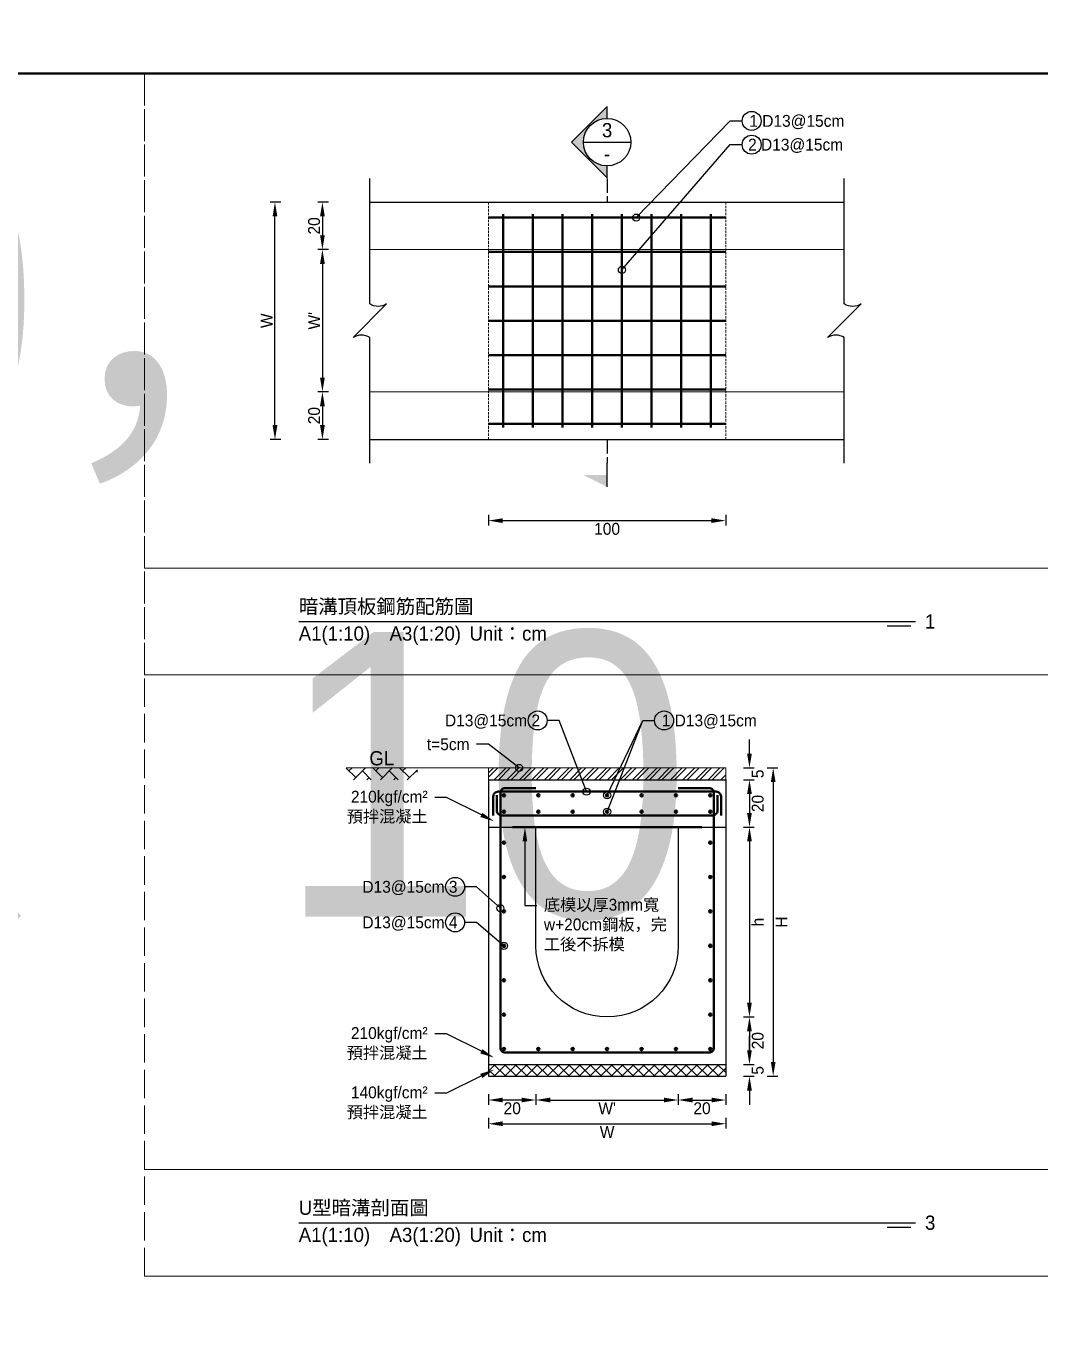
# Model space of a CAD drawing. Extents: x -3420 to 2030, y -3892 to 566.
# Drawn here: x -1710 to -1282, y -526 to 20 of the extents above; entities that cross this region are included whole.
import ezdxf
from ezdxf import colors
from ezdxf.entities.mleader import LeaderData, LeaderLine
from ezdxf.math import Vec2, Vec3

# ---------------------------------------------------------------- set-up
doc = ezdxf.new("R2010")
doc.units = 0
doc.header["$MEASUREMENT"] = 0
for name, pattern in [('ACAD_ISO02W100', [15, 12, -3]), ('DASHEDX2', [1.5, 1, -0.5]), ('HIDDEN', [0.375, 0.25, -0.125])]:
    doc.linetypes.add(name, pattern=pattern)
for name, color, linetype, lineweight in [('一、3.基本-變更', 1, 'Continuous', 50), ('二、1.繪圖-既有設施', 8, 'Continuous', 20), ('二、2.繪圖-施作項目', 181, 'Continuous', 30), ('二、4.繪圖-設計鋪面', 40, 'Continuous', 20), ('二、5.繪圖-鋼筋', 60, 'Continuous', 50), ('二、6.繪圖-其他施作項目', 35, 'Continuous', 30)]:
    doc.layers.add(name, color=color, linetype=linetype, lineweight=lineweight)
doc.layers.add('一、4.基本-隱藏', color=9, linetype='ACAD_ISO02W100', lineweight=20, plot=False)
doc.layers.add('三、3.文字-註解文字', color=2, linetype='Continuous')
doc.styles.add('次圖名(詳圖)', font='MS PGothic.ttf', dxfattribs={"height": 6})
doc.styles.add('註解文字(詳圖)', font='MS PGothic.ttf', dxfattribs={"height": 5})
doc.dimstyles.new('註解文字(詳圖)', dxfattribs={"dimtxt": 5, "dimasz": 6, "dimexe": 2, "dimexo": 5, "dimgap": 1, "dimtad": 2, "dimzin": 0, "dimdsep": 46, "dimtxsty": '註解文字(詳圖)', "dimcen": 0.1, "dimclrd": 144, "dimclre": 144, "dimclrt": 256, "dimadec": 0, "dimazin": 0, "dimtfac": 1, "dimtofl": 0, "dimtmove": 0, "dimatfit": 3, "dimfxlon": 1, "dimtolj": 1, "dimtzin": 0, "dimlwd": -1, "dimlwe": -1, "dimarcsym": 1})

# ---------------------------------------------------------------- blocks, each defined once
blk = doc.blocks.new('*D34')
at = {"layer": 'Defpoints', "color": 0, "transparency": 16777216}
for p in [(-1565.015, -54.25), (-1585.015, -74.25), (-1565.015, -74.25)]:
    blk.add_point(p, dxfattribs=at)
at = {"layer": '三、3.文字-註解文字', "color": 144, "transparency": 16777216}
for p, q in [((-1582.515, -54.25), (-1587.015, -54.25)), ((-1585.015, -60.25), (-1585.015, -68.25)), ((-1582.515, -74.25), (-1587.015, -74.25))]:
    blk.add_line(p, q, dxfattribs=at)
for points in [[(-1586.015, -60.25), (-1584.015, -60.25), (-1585.015, -54.25)], [(-1586.015, -68.25), (-1584.015, -68.25), (-1585.015, -74.25)]]:
    blk.add_solid(points, dxfattribs=at)
at = {"layer": '三、3.文字-註解文字', "transparency": 16777216, "insert": (-1588.515, -64.25), "char_height": 5, "attachment_point": 5, "rotation": 90, "style": '註解文字(詳圖)'}
blk.add_mtext('\\A1;20', dxfattribs=at)
blk = doc.blocks.new('*D35')
at = {"layer": 'Defpoints', "color": 0, "transparency": 16777216}
for p in [(-1565.015, -74.25), (-1585.015, -134.25), (-1565.015, -134.25)]:
    blk.add_point(p, dxfattribs=at)
at = {"layer": '三、3.文字-註解文字', "color": 144, "transparency": 16777216}
for p, q in [((-1582.515, -74.25), (-1587.015, -74.25)), ((-1585.015, -80.25), (-1585.015, -128.25)), ((-1582.515, -134.25), (-1587.015, -134.25))]:
    blk.add_line(p, q, dxfattribs=at)
for points in [[(-1586.015, -80.25), (-1584.015, -80.25), (-1585.015, -74.25)], [(-1586.015, -128.25), (-1584.015, -128.25), (-1585.015, -134.25)]]:
    blk.add_solid(points, dxfattribs=at)
at = {"layer": '三、3.文字-註解文字', "transparency": 16777216, "insert": (-1588.515, -104.25), "char_height": 5, "attachment_point": 5, "rotation": 90, "style": '註解文字(詳圖)'}
blk.add_mtext("\\A1;{\\fMS PGothic|b0|i0|c128|p34;W}'", dxfattribs=at)
blk = doc.blocks.new('*D36')
at = {"layer": 'Defpoints', "color": 0, "transparency": 16777216}
for p in [(-1565.015, -134.25), (-1585.015, -154.25), (-1565.015, -154.25)]:
    blk.add_point(p, dxfattribs=at)
at = {"layer": '三、3.文字-註解文字', "color": 144, "transparency": 16777216}
for p, q in [((-1582.515, -134.25), (-1587.015, -134.25)), ((-1585.015, -140.25), (-1585.015, -148.25)), ((-1582.515, -154.25), (-1587.015, -154.25))]:
    blk.add_line(p, q, dxfattribs=at)
for points in [[(-1586.015, -140.25), (-1584.015, -140.25), (-1585.015, -134.25)], [(-1586.015, -148.25), (-1584.015, -148.25), (-1585.015, -154.25)]]:
    blk.add_solid(points, dxfattribs=at)
at = {"layer": '三、3.文字-註解文字', "transparency": 16777216, "insert": (-1588.515, -144.25), "char_height": 5, "attachment_point": 5, "rotation": 90, "style": '註解文字(詳圖)'}
blk.add_mtext('\\A1;20', dxfattribs=at)
blk = doc.blocks.new('_Small')
at = {"color": 0, "linetype": 'ByBlock', "lineweight": -2}
blk.add_circle((0, 0), 0.25, dxfattribs=at)
blk = doc.blocks.new('*D32')
at = {"layer": 'Defpoints', "color": 0, "transparency": 16777216}
for p in [(-1515.015, -154.25), (-1415.015, -154.25), (-1415.015, -188.5)]:
    blk.add_point(p, dxfattribs=at)
at = {"layer": '三、3.文字-註解文字', "color": 144, "transparency": 16777216}
for p, q in [((-1515.015, -186), (-1515.015, -190.5)), ((-1509.015, -188.5), (-1421.015, -188.5)), ((-1415.015, -186), (-1415.015, -190.5))]:
    blk.add_line(p, q, dxfattribs=at)
for points in [[(-1509.015, -187.5), (-1509.015, -189.5), (-1515.015, -188.5)], [(-1421.015, -187.5), (-1421.015, -189.5), (-1415.015, -188.5)]]:
    blk.add_solid(points, dxfattribs=at)
at = {"layer": '三、3.文字-註解文字', "transparency": 16777216, "insert": (-1465.015, -192), "char_height": 5, "attachment_point": 5, "style": '註解文字(詳圖)'}
blk.add_mtext('\\A1;100', dxfattribs=at)
blk = doc.blocks.new('*D33')
at = {"layer": 'Defpoints', "color": 0, "transparency": 16777216}
for p in [(-1605.015, -54.25), (-1565.015, -54.25), (-1565.015, -154.25)]:
    blk.add_point(p, dxfattribs=at)
at = {"layer": '三、3.文字-註解文字', "color": 144, "transparency": 16777216}
for p, q in [((-1602.515, -54.25), (-1607.015, -54.25)), ((-1605.015, -148.25), (-1605.015, -60.25)), ((-1602.515, -154.25), (-1607.015, -154.25))]:
    blk.add_line(p, q, dxfattribs=at)
for points in [[(-1606.015, -60.25), (-1604.015, -60.25), (-1605.015, -54.25)], [(-1606.015, -148.25), (-1604.015, -148.25), (-1605.015, -154.25)]]:
    blk.add_solid(points, dxfattribs=at)
at = {"layer": '三、3.文字-註解文字', "transparency": 16777216, "insert": (-1608.515, -104.25), "char_height": 5, "attachment_point": 5, "rotation": 90, "style": '註解文字(詳圖)'}
blk.add_mtext('\\A1;W', dxfattribs=at)
blk = doc.blocks.new('*D38')
at = {"layer": 'Defpoints', "color": 0, "transparency": 16777216}
for p in [(-1415, -292.75), (-1415, -297.75), (-1405, -297.75)]:
    blk.add_point(p, dxfattribs=at)
at = {"layer": '三、3.文字-註解文字', "color": 144, "transparency": 16777216}
for p, q in [((-1405, -286.75), (-1405, -280.75)), ((-1407.5, -292.75), (-1403, -292.75)), ((-1407.5, -297.75), (-1403, -297.75)), ((-1405, -303.75), (-1405, -309.75))]:
    blk.add_line(p, q, dxfattribs=at)
for points in [[(-1406, -286.75), (-1404, -286.75), (-1405, -292.75)], [(-1406, -303.75), (-1404, -303.75), (-1405, -297.75)]]:
    blk.add_solid(points, dxfattribs=at)
at = {"layer": '三、3.文字-註解文字', "transparency": 16777216, "insert": (-1401.5, -295.25), "char_height": 5, "attachment_point": 5, "rotation": 90, "style": '註解文字(詳圖)'}
blk.add_mtext('\\A1;5', dxfattribs=at)
blk = doc.blocks.new('*D39')
at = {"layer": 'Defpoints', "color": 0, "transparency": 16777216}
for p in [(-1415, -297.75), (-1415, -317.75), (-1405, -317.75)]:
    blk.add_point(p, dxfattribs=at)
at = {"layer": '三、3.文字-註解文字', "color": 144, "transparency": 16777216}
for p, q in [((-1407.5, -297.75), (-1403, -297.75)), ((-1405, -303.75), (-1405, -311.75)), ((-1407.5, -317.75), (-1403, -317.75))]:
    blk.add_line(p, q, dxfattribs=at)
for points in [[(-1406, -303.75), (-1404, -303.75), (-1405, -297.75)], [(-1406, -311.75), (-1404, -311.75), (-1405, -317.75)]]:
    blk.add_solid(points, dxfattribs=at)
at = {"layer": '三、3.文字-註解文字', "transparency": 16777216, "insert": (-1401.5, -307.75), "char_height": 5, "attachment_point": 5, "rotation": 90, "style": '註解文字(詳圖)'}
blk.add_mtext('\\A1;20', dxfattribs=at)
blk = doc.blocks.new('*D40')
at = {"layer": 'Defpoints', "color": 0, "transparency": 16777216}
for p in [(-1415, -317.75), (-1465, -397.75), (-1405, -397.75)]:
    blk.add_point(p, dxfattribs=at)
at = {"layer": '三、3.文字-註解文字', "color": 144, "transparency": 16777216}
for p, q in [((-1407.5, -317.75), (-1403, -317.75)), ((-1405, -323.75), (-1405, -391.75)), ((-1407.5, -397.75), (-1403, -397.75))]:
    blk.add_line(p, q, dxfattribs=at)
for points in [[(-1406, -323.75), (-1404, -323.75), (-1405, -317.75)], [(-1406, -391.75), (-1404, -391.75), (-1405, -397.75)]]:
    blk.add_solid(points, dxfattribs=at)
at = {"layer": '三、3.文字-註解文字', "transparency": 16777216, "insert": (-1401.5, -357.75), "char_height": 5, "attachment_point": 5, "rotation": 90, "style": '註解文字(詳圖)'}
blk.add_mtext('\\A1;h', dxfattribs=at)
blk = doc.blocks.new('*D41')
at = {"layer": 'Defpoints', "color": 0, "transparency": 16777216}
for p in [(-1465, -397.75), (-1415, -417.75), (-1405, -417.75)]:
    blk.add_point(p, dxfattribs=at)
at = {"layer": '三、3.文字-註解文字', "color": 144, "transparency": 16777216}
for p, q in [((-1407.5, -397.75), (-1403, -397.75)), ((-1405, -403.75), (-1405, -411.75)), ((-1407.5, -417.75), (-1403, -417.75))]:
    blk.add_line(p, q, dxfattribs=at)
for points in [[(-1406, -403.75), (-1404, -403.75), (-1405, -397.75)], [(-1406, -411.75), (-1404, -411.75), (-1405, -417.75)]]:
    blk.add_solid(points, dxfattribs=at)
at = {"layer": '三、3.文字-註解文字', "transparency": 16777216, "insert": (-1401.5, -407.75), "char_height": 5, "attachment_point": 5, "rotation": 90, "style": '註解文字(詳圖)'}
blk.add_mtext('\\A1;20', dxfattribs=at)
blk = doc.blocks.new('*D42')
at = {"layer": 'Defpoints', "color": 0, "transparency": 16777216}
for p in [(-1415, -417.75), (-1415, -422.75), (-1405, -422.75)]:
    blk.add_point(p, dxfattribs=at)
at = {"layer": '三、3.文字-註解文字', "color": 144, "transparency": 16777216}
for p, q in [((-1405, -411.75), (-1405, -405.75)), ((-1407.5, -417.75), (-1403, -417.75)), ((-1407.5, -422.75), (-1403, -422.75)), ((-1405, -428.75), (-1405, -434.75))]:
    blk.add_line(p, q, dxfattribs=at)
for points in [[(-1406, -411.75), (-1404, -411.75), (-1405, -417.75)], [(-1406, -428.75), (-1404, -428.75), (-1405, -422.75)]]:
    blk.add_solid(points, dxfattribs=at)
at = {"layer": '三、3.文字-註解文字', "transparency": 16777216, "insert": (-1401.5, -420.25), "char_height": 5, "attachment_point": 5, "rotation": 90, "style": '註解文字(詳圖)'}
blk.add_mtext('\\A1;5', dxfattribs=at)
blk = doc.blocks.new('*D37')
at = {"layer": 'Defpoints', "color": 0, "transparency": 16777216}
for p in [(-1415, -292.75), (-1415, -422.75), (-1395, -422.75)]:
    blk.add_point(p, dxfattribs=at)
at = {"layer": '三、3.文字-註解文字', "color": 144, "transparency": 16777216}
for p, q in [((-1397.5, -292.75), (-1393, -292.75)), ((-1395, -298.75), (-1395, -416.75)), ((-1397.5, -422.75), (-1393, -422.75))]:
    blk.add_line(p, q, dxfattribs=at)
for points in [[(-1396, -298.75), (-1394, -298.75), (-1395, -292.75)], [(-1396, -416.75), (-1394, -416.75), (-1395, -422.75)]]:
    blk.add_solid(points, dxfattribs=at)
at = {"layer": '三、3.文字-註解文字', "transparency": 16777216, "insert": (-1391.5, -357.75), "char_height": 5, "attachment_point": 5, "rotation": 90, "style": '註解文字(詳圖)'}
blk.add_mtext('\\A1;H', dxfattribs=at)
blk = doc.blocks.new('*D51')
at = {"layer": 'Defpoints', "color": 0, "transparency": 16777216}
for p in [(-1515, -297.75), (-1495, -297.75), (-1515, -432.75)]:
    blk.add_point(p, dxfattribs=at)
at = {"layer": '三、3.文字-註解文字', "color": 144, "transparency": 16777216}
for p, q in [((-1515, -430.25), (-1515, -434.75)), ((-1495, -430.25), (-1495, -434.75)), ((-1501, -432.75), (-1509, -432.75))]:
    blk.add_line(p, q, dxfattribs=at)
for points in [[(-1509, -431.75), (-1509, -433.75), (-1515, -432.75)], [(-1501, -431.75), (-1501, -433.75), (-1495, -432.75)]]:
    blk.add_solid(points, dxfattribs=at)
at = {"layer": '三、3.文字-註解文字', "transparency": 16777216, "insert": (-1505, -436.25), "char_height": 5, "attachment_point": 5, "style": '註解文字(詳圖)'}
blk.add_mtext('\\A1;20', dxfattribs=at)
blk = doc.blocks.new('*D52')
at = {"layer": 'Defpoints', "color": 0, "transparency": 16777216}
for p in [(-1495, -297.75), (-1435, -297.75), (-1435, -432.75)]:
    blk.add_point(p, dxfattribs=at)
at = {"layer": '三、3.文字-註解文字', "color": 144, "transparency": 16777216}
for p, q in [((-1495, -430.25), (-1495, -434.75)), ((-1435, -430.25), (-1435, -434.75)), ((-1489, -432.75), (-1441, -432.75))]:
    blk.add_line(p, q, dxfattribs=at)
for points in [[(-1489, -431.75), (-1489, -433.75), (-1495, -432.75)], [(-1441, -431.75), (-1441, -433.75), (-1435, -432.75)]]:
    blk.add_solid(points, dxfattribs=at)
at = {"layer": '三、3.文字-註解文字', "transparency": 16777216, "insert": (-1465, -436.25), "char_height": 5, "attachment_point": 5, "style": '註解文字(詳圖)'}
blk.add_mtext("\\A1;W'", dxfattribs=at)
blk = doc.blocks.new('*D53')
at = {"layer": 'Defpoints', "color": 0, "transparency": 16777216}
for p in [(-1435, -297.75), (-1415, -297.75), (-1415, -432.75)]:
    blk.add_point(p, dxfattribs=at)
at = {"layer": '三、3.文字-註解文字', "color": 144, "transparency": 16777216}
for p, q in [((-1435, -430.25), (-1435, -434.75)), ((-1415, -430.25), (-1415, -434.75)), ((-1429, -432.75), (-1421, -432.75))]:
    blk.add_line(p, q, dxfattribs=at)
for points in [[(-1429, -431.75), (-1429, -433.75), (-1435, -432.75)], [(-1421, -431.75), (-1421, -433.75), (-1415, -432.75)]]:
    blk.add_solid(points, dxfattribs=at)
at = {"layer": '三、3.文字-註解文字', "transparency": 16777216, "insert": (-1425, -436.25), "char_height": 5, "attachment_point": 5, "style": '註解文字(詳圖)'}
blk.add_mtext('\\A1;20', dxfattribs=at)
blk = doc.blocks.new('*D54')
at = {"layer": 'Defpoints', "color": 0, "transparency": 16777216}
for p in [(-1515, -422.75), (-1415, -422.75), (-1415, -442.75)]:
    blk.add_point(p, dxfattribs=at)
at = {"layer": '三、3.文字-註解文字', "color": 144, "transparency": 16777216}
for p, q in [((-1515, -440.25), (-1515, -444.75)), ((-1415, -440.25), (-1415, -444.75)), ((-1509, -442.75), (-1421, -442.75))]:
    blk.add_line(p, q, dxfattribs=at)
for points in [[(-1509, -441.75), (-1509, -443.75), (-1515, -442.75)], [(-1421, -441.75), (-1421, -443.75), (-1415, -442.75)]]:
    blk.add_solid(points, dxfattribs=at)
at = {"layer": '三、3.文字-註解文字', "transparency": 16777216, "insert": (-1465, -446.25), "char_height": 5, "attachment_point": 5, "style": '註解文字(詳圖)'}
blk.add_mtext('\\A1;W', dxfattribs=at)

msp = doc.modelspace()

# ---------------------------------------------------------------- hatches: boundary and pattern name
at = {"layer": '三、3.文字-註解文字'}
h = msp.add_hatch(color=256, dxfattribs=at)
h.dxf.hatch_style = 1
h.paths.add_polyline_path([(-1465.015, -13.943), (-1480.015, -28.943), (-1465.015, -43.943), (-1465.015, -38.943, -0.4142136), (-1475.015, -28.943, -0.4142136), (-1465.015, -18.943)])
h = msp.add_hatch(color=256, dxfattribs=at)
h.dxf.hatch_style = 1
h.paths.add_polyline_path([(-1475.015, -169.25), (-1465.015, -174.25), (-1465.015, -169.25)])
at = {"layer": '二、2.繪圖-施作項目'}
h = msp.add_hatch(dxfattribs=at)
h.set_pattern_fill('ANSI37', color=256)
h.set_pattern_definition([(45, (-371.9625, -233.9498), (-2.245064, 2.245064), []), (135, (-371.9625, -233.9498), (-2.245064, -2.245064), [])])
h.paths.add_polyline_path([(-1515, -417.75), (-1515, -422.75), (-1415, -422.75), (-1415, -417.75)])
at = {"layer": '二、4.繪圖-設計鋪面'}
h = msp.add_hatch(dxfattribs=at)
h.set_pattern_fill('AR-HBONE', color=256)
h.set_pattern_definition([(45, (-895, -22.5), (0, 5.656854), [12, -4]), (135, (-892.1716, -19.6716), (4e-16, 5.656854), [12, -4])])
h.paths.add_polyline_path([(-1545, -292.75), (-1575, -292.75), (-1575, -297.75), (-1545, -297.75)])
h = msp.add_hatch(dxfattribs=at)
h.set_pattern_fill('ANSI32', color=256, scale=10)
h.set_pattern_definition([(45, (-3288.0162, -68.5298), (-2.6516504, 2.6516504), []), (45, (-3286.2484, -68.5298), (-2.6516504, 2.6516504), [])])
h.paths.add_polyline_path([(-1415, -297.75), (-1415, -292.75), (-1515, -292.75), (-1515, -297.75)])
at = {"layer": '二、5.繪圖-鋼筋'}
h = msp.add_hatch(color=256, dxfattribs=at)
h.dxf.hatch_style = 1
h.paths.add_polyline_path([(-1508, -304.25, 1), (-1509, -304.25, 1)])
h = msp.add_hatch(color=256, dxfattribs=at)
h.dxf.hatch_style = 1
h.paths.add_polyline_path([(-1493.5, -304.25, 1), (-1494.5, -304.25, 1)])
h = msp.add_hatch(color=256, dxfattribs=at)
h.dxf.hatch_style = 1
h.paths.add_polyline_path([(-1479, -304.25, 1), (-1480, -304.25, 1)])
h = msp.add_hatch(color=256, dxfattribs=at)
h.dxf.hatch_style = 1
h.paths.add_polyline_path([(-1464.5, -304.25, 1), (-1465.5, -304.25, 1)])
h = msp.add_hatch(color=256, dxfattribs=at)
h.dxf.hatch_style = 1
h.paths.add_polyline_path([(-1450, -304.25, 1), (-1451, -304.25, 1)])
h = msp.add_hatch(color=256, dxfattribs=at)
h.dxf.hatch_style = 1
h.paths.add_polyline_path([(-1435.5, -304.25, 1), (-1436.5, -304.25, 1)])
h = msp.add_hatch(color=256, dxfattribs=at)
h.dxf.hatch_style = 1
h.paths.add_polyline_path([(-1421, -304.25, 1), (-1422, -304.25, 1)])
h = msp.add_hatch(color=256, dxfattribs=at)
h.dxf.hatch_style = 1
h.paths.add_polyline_path([(-1508, -311.25, 1), (-1509, -311.25, 1)])
h = msp.add_hatch(color=256, dxfattribs=at)
h.dxf.hatch_style = 1
h.paths.add_polyline_path([(-1493.5, -311.25, 1), (-1494.5, -311.25, 1)])
h = msp.add_hatch(color=256, dxfattribs=at)
h.dxf.hatch_style = 1
h.paths.add_polyline_path([(-1479, -311.25, 1), (-1480, -311.25, 1)])
h = msp.add_hatch(color=256, dxfattribs=at)
h.dxf.hatch_style = 1
h.paths.add_polyline_path([(-1464.5, -311.25, 1), (-1465.5, -311.25, 1)])
h = msp.add_hatch(color=256, dxfattribs=at)
h.dxf.hatch_style = 1
h.paths.add_polyline_path([(-1450, -311.25, 1), (-1451, -311.25, 1)])
h = msp.add_hatch(color=256, dxfattribs=at)
h.dxf.hatch_style = 1
h.paths.add_polyline_path([(-1435.5, -311.25, 1), (-1436.5, -311.25, 1)])
h = msp.add_hatch(color=256, dxfattribs=at)
h.dxf.hatch_style = 1
h.paths.add_polyline_path([(-1421, -311.25, 1), (-1422, -311.25, 1)])
h = msp.add_hatch(color=256, dxfattribs=at)
h.dxf.hatch_style = 1
h.paths.add_polyline_path([(-1508, -324.25, 1), (-1509, -324.25, 1)])
h = msp.add_hatch(color=256, dxfattribs=at)
h.dxf.hatch_style = 1
h.paths.add_polyline_path([(-1421, -324.25, 1), (-1422, -324.25, 1)])
h = msp.add_hatch(color=256, dxfattribs=at)
h.dxf.hatch_style = 1
h.paths.add_polyline_path([(-1508, -338.75, 1), (-1509, -338.75, 1)])
h = msp.add_hatch(color=256, dxfattribs=at)
h.dxf.hatch_style = 1
h.paths.add_polyline_path([(-1421, -338.75, 1), (-1422, -338.75, 1)])
h = msp.add_hatch(color=256, dxfattribs=at)
h.dxf.hatch_style = 1
h.paths.add_polyline_path([(-1508, -353.25, 1), (-1509, -353.25, 1)])
h = msp.add_hatch(color=256, dxfattribs=at)
h.dxf.hatch_style = 1
h.paths.add_polyline_path([(-1421, -353.25, 1), (-1422, -353.25, 1)])
h = msp.add_hatch(color=256, dxfattribs=at)
h.dxf.hatch_style = 1
h.paths.add_polyline_path([(-1508, -367.75, 1), (-1509, -367.75, 1)])
h = msp.add_hatch(color=256, dxfattribs=at)
h.dxf.hatch_style = 1
h.paths.add_polyline_path([(-1421, -367.75, 1), (-1422, -367.75, 1)])
h = msp.add_hatch(color=256, dxfattribs=at)
h.dxf.hatch_style = 1
h.paths.add_polyline_path([(-1508, -382.25, 1), (-1509, -382.25, 1)])
h = msp.add_hatch(color=256, dxfattribs=at)
h.dxf.hatch_style = 1
h.paths.add_polyline_path([(-1421, -382.25, 1), (-1422, -382.25, 1)])
h = msp.add_hatch(color=256, dxfattribs=at)
h.dxf.hatch_style = 1
h.paths.add_polyline_path([(-1508, -396.75, 1), (-1509, -396.75, 1)])
h = msp.add_hatch(color=256, dxfattribs=at)
h.dxf.hatch_style = 1
h.paths.add_polyline_path([(-1421, -396.75, 1), (-1422, -396.75, 1)])
h = msp.add_hatch(color=256, dxfattribs=at)
h.dxf.hatch_style = 1
h.paths.add_polyline_path([(-1508, -411.25, 1), (-1509, -411.25, 1)])
h = msp.add_hatch(color=256, dxfattribs=at)
h.dxf.hatch_style = 1
h.paths.add_polyline_path([(-1493.5, -411.25, 1), (-1494.5, -411.25, 1)])
h = msp.add_hatch(color=256, dxfattribs=at)
h.dxf.hatch_style = 1
h.paths.add_polyline_path([(-1479, -411.25, 1), (-1480, -411.25, 1)])
h = msp.add_hatch(color=256, dxfattribs=at)
h.dxf.hatch_style = 1
h.paths.add_polyline_path([(-1464.5, -411.25, 1), (-1465.5, -411.25, 1)])
h = msp.add_hatch(color=256, dxfattribs=at)
h.dxf.hatch_style = 1
h.paths.add_polyline_path([(-1450, -411.25, 1), (-1451, -411.25, 1)])
h = msp.add_hatch(color=256, dxfattribs=at)
h.dxf.hatch_style = 1
h.paths.add_polyline_path([(-1435.5, -411.25, 1), (-1436.5, -411.25, 1)])
h = msp.add_hatch(color=256, dxfattribs=at)
h.dxf.hatch_style = 1
h.paths.add_polyline_path([(-1421, -411.25, 1), (-1422, -411.25, 1)])

# ---------------------------------------------------------------- linework, layer by layer
at = {"layer": '一、3.基本-變更'}
msp.add_lwpolyline([(-3420, 0), (0, 0), (0, -1164), (-3420, -1164)], close=True, dxfattribs=at)
at = {"layer": '一、4.基本-隱藏'}
for points in [[(-1660, 0), (-880, 0), (-880, -507), (-1660, -507)], [(-1660, 0), (-1270, 0), (-1270, -208.5), (-1660, -208.5)], [(-1660, -208.5), (-1270, -208.5), (-1270, -253.5), (-1660, -253.5)], [(-1660, -253.5), (-1270, -253.5), (-1270, -462), (-1660, -462)], [(-1660, -462), (-1270, -462), (-1270, -507), (-1660, -507)]]:
    msp.add_lwpolyline(points, close=True, dxfattribs=at)
msp.add_lwpolyline([(-1660, -507), (-880, -507)], dxfattribs=at)
at = {"layer": '三、3.文字-註解文字'}
for points in [[(-1465.015, -18.943), (-1465.015, -13.943), (-1480.015, -28.943), (-1465.015, -43.943), (-1465.015, -38.943)], [(-1475.015, -28.943), (-1455.015, -28.943)], [(-1465.015, -174.25), (-1465.015, -164.25)], [(-1595, -231), (-1335, -231)], [(-1337, -233), (-1347, -233)], [(-1595, -484.5), (-1335, -484.5)], [(-1337, -486.5), (-1347, -486.5)]]:
    msp.add_lwpolyline(points, dxfattribs=at)
for points in [[(-1565.015, -164.25), (-1565.015, -111.321, 0.2828427), (-1572.086, -111.321), (-1557.944, -97.179, -0.2828427), (-1565.015, -97.179), (-1565.015, -44.25)], [(-1365.015, -164.25), (-1365.015, -111.321, 0.2828427), (-1372.086, -111.321), (-1357.944, -97.179, -0.2828427), (-1365.015, -97.179), (-1365.015, -44.25)]]:
    msp.add_lwpolyline(points, format="xyb", dxfattribs=at)
at = {"layer": '三、3.文字-註解文字', "linetype": 'ACAD_ISO02W100', "ltscale": 0.5}
for points in [[(-1465.015, -44.25), (-1465.015, -54.25)], [(-1465.015, -154.25), (-1465.015, -164.25)]]:
    msp.add_lwpolyline(points, dxfattribs=at)
at = {"layer": '三、3.文字-註解文字'}
for centre, radius in [((-1404.085, -20), 4), ((-1465.015, -28.943), 10), ((-1404.085, -30), 4), ((-1494.282, -272.75), 4), ((-1441, -272.75), 4), ((-1529.082, -342.875), 4), ((-1529.082, -357.875), 4)]:
    msp.add_circle(centre, radius, dxfattribs=at)
at = {"layer": '二、1.繪圖-既有設施', "linetype": 'DASHEDX2'}
for points in [[(-1515.015, -54.25), (-1515.015, -154.25)], [(-1415.015, -54.25), (-1415.015, -154.25)]]:
    msp.add_lwpolyline(points, dxfattribs=at)
at = {"layer": '二、1.繪圖-既有設施', "linetype": 'HIDDEN'}
for points in [[(-1565.015, -74.25), (-1365.015, -74.25)], [(-1565.015, -134.25), (-1365.015, -134.25)]]:
    msp.add_lwpolyline(points, dxfattribs=at)
at = {"layer": '二、2.繪圖-施作項目'}
for points in [[(-1565.015, -54.25), (-1365.015, -54.25)], [(-1565.015, -154.25), (-1365.015, -154.25)], [(-1515, -297.75), (-1415, -297.75)], [(-1515, -297.75), (-1515, -317.75)], [(-1415, -297.75), (-1415, -317.75)], [(-1515, -317.75), (-1415, -317.75)], [(-1515, -317.75), (-1415, -317.75)], [(-1515, -317.75), (-1515, -422.75)], [(-1415, -317.75), (-1415, -422.75)], [(-1515, -417.75), (-1415, -417.75)], [(-1515, -422.75), (-1415, -422.75)]]:
    msp.add_lwpolyline(points, dxfattribs=at)
msp.add_lwpolyline([(-1435, -317.75), (-1435, -367.75, -1), (-1495, -367.75), (-1495, -317.75)], format="xyb", dxfattribs=at)
at = {"layer": '二、4.繪圖-設計鋪面'}
for points in [[(-1515, -292.75), (-1575, -292.75)], [(-1515, -292.75), (-1415, -292.75)], [(-1515, -292.75), (-1515, -297.75)], [(-1415, -292.75), (-1415, -297.75)]]:
    msp.add_lwpolyline(points, dxfattribs=at)
at = {"layer": '二、5.繪圖-鋼筋'}
for points in [[(-1508.765, -59.25), (-1508.765, -149.25)], [(-1496.265, -59.25), (-1496.265, -149.25)], [(-1483.765, -59.25), (-1483.765, -149.25)], [(-1471.265, -59.25), (-1471.265, -149.25)], [(-1458.765, -59.25), (-1458.765, -149.25)], [(-1446.265, -59.25), (-1446.265, -149.25)], [(-1433.765, -59.25), (-1433.765, -149.25)], [(-1421.265, -59.25), (-1421.265, -149.25)], [(-1515.015, -60.75), (-1415.015, -60.75)], [(-1515.015, -75.25), (-1415.015, -75.25)], [(-1515.015, -89.75), (-1415.015, -89.75)], [(-1515.015, -104.25), (-1415.015, -104.25)], [(-1515.015, -118.75), (-1415.015, -118.75)], [(-1515.015, -133.25), (-1415.015, -133.25)], [(-1515.015, -147.75), (-1415.015, -147.75)]]:
    msp.add_lwpolyline(points, dxfattribs=at)
for points in [[(-1513, -312.75), (-1513, -304.75, -0.4142136), (-1511, -302.75), (-1419, -302.75, -0.4142136), (-1417, -304.75), (-1417, -312.75)], [(-1511.5, -304.25), (-1511.5, -310.75, 0.4142136), (-1509.5, -312.75), (-1420.5, -312.75, 0.4142136), (-1418.5, -310.75), (-1418.5, -304.25)], [(-1510, -317.75), (-1510, -303.25, -0.4142136), (-1508, -301.25), (-1495, -301.25)], [(-1435, -301.25), (-1422, -301.25, -0.4142136), (-1420, -303.25), (-1420, -317.75)], [(-1420, -317.75), (-1420, -410.75, -0.4142136), (-1422, -412.75), (-1508, -412.75, -0.4142136), (-1510, -410.75), (-1510, -317.75)]]:
    msp.add_lwpolyline(points, format="xyb", dxfattribs=at)
for centre in [(-1508.5, -304.25), (-1494, -304.25), (-1479.5, -304.25), (-1465, -304.25), (-1450.5, -304.25), (-1436, -304.25), (-1421.5, -304.25), (-1508.5, -311.25), (-1494, -311.25), (-1479.5, -311.25), (-1465, -311.25), (-1450.5, -311.25), (-1436, -311.25), (-1421.5, -311.25), (-1508.5, -324.25), (-1421.5, -324.25), (-1508.5, -338.75), (-1421.5, -338.75), (-1508.5, -353.25), (-1421.5, -353.25), (-1508.5, -367.75), (-1421.5, -367.75), (-1508.5, -382.25), (-1421.5, -382.25), (-1508.5, -396.75), (-1421.5, -396.75), (-1508.5, -411.25), (-1494, -411.25), (-1479.5, -411.25), (-1465, -411.25), (-1450.5, -411.25), (-1436, -411.25), (-1421.5, -411.25)]:
    msp.add_circle(centre, 0.5, dxfattribs=at)
at = {"layer": '二、6.繪圖-其他施作項目', "const_width": 1}
msp.add_lwpolyline([(-1505, -317.75), (-1425, -317.75)], dxfattribs=at)

# ---------------------------------------------------------------- texts
at = {"layer": '一、4.基本-隱藏', "insert": (-1710, 100), "char_height": 120, "attachment_point": 5, "style": '次圖名(詳圖)'}
msp.add_mtext_dynamic_manual_height_columns("{\\fMS PGothic|b0|i0|c128|p34;W}'{\\fMS PGothic|b0|i0|c128|p34;=}6{\\fMS PGothic|b0|i0|c128|p34;0，h=}100、80、60、40，t=5、10", width=698.49542, gutter_width=30, heights=[0], dxfattribs=at)
at = {"layer": '三、3.文字-註解文字', "char_height": 6}
for s, width, gutter_width, insert, attachment_point, style in [('3', 6.60394, 25, (-1465.015, -23.943), 5, '註解文字(詳圖)'), ('-', 6.60394, 25, (-1465.015, -33.943), 5, '註解文字(詳圖)'), ('暗{\\fMS PGothic|b0|i0|c128|p34;溝頂板鋼筋配筋圖}', 80.77209, 15, (-1595, -225), 4, '次圖名(詳圖)'), ('1', 3, 15, (-1331, -231), 4, '次圖名(詳圖)'), ('A1(1:10)\u3000A3(1:20){\\fMS PGothic|b0|i0|c128|p34;^IUnit：cm}', 136.03259, 15, (-1595, -237), 4, '次圖名(詳圖)'), ('U型{\\fMS PGothic|b0|i0|c128|p34;暗溝剖面圖}', 134.12151, 15, (-1595, -478.5), 4, '次圖名(詳圖)'), ('A1(1:10)\u3000A3(1:20){\\fMS PGothic|b0|i0|c128|p34;^IUnit：cm}', 136.03259, 15, (-1595, -490.5), 4, '次圖名(詳圖)'), ('3', 3, 15, (-1331, -484.5), 4, '次圖名(詳圖)')]:
    msp.add_mtext_dynamic_manual_height_columns(s, width=width, gutter_width=gutter_width, heights=[0], dxfattribs=dict(at, insert=insert, attachment_point=attachment_point, style=style))
at = {"layer": '二、4.繪圖-設計鋪面', "insert": (-1560, -291.75), "char_height": 6, "attachment_point": 8, "style": '註解文字(詳圖)'}
msp.add_mtext_dynamic_manual_height_columns('{\\fMS PGothic|b0|i0|c128|p34;GL}', width=10.17412, gutter_width=30, heights=[0], dxfattribs=at)

# ---------------------------------------------------------------- dimensions: what is measured, and where the dimension line sits
at = {"layer": '三、3.文字-註解文字'}
for base, p1, p2, text, picture, middle in [((-1605.015, -54.25), (-1565.015, -154.25), (-1565.015, -54.25), 'W', '*D33', (-1608.515, -104.25)), ((-1585.015, -74.25), (-1565.015, -54.25), (-1565.015, -74.25), '20', '*D34', (-1588.515, -64.25)), ((-1585.015, -134.25), (-1565.015, -74.25), (-1565.015, -134.25), "{\\fMS PGothic|b0|i0|c128|p34;W}'", '*D35', (-1588.515, -104.25)), ((-1585.015, -154.25), (-1565.015, -134.25), (-1565.015, -154.25), '20', '*D36', (-1588.515, -144.25)), ((-1405, -297.75), (-1415, -292.75), (-1415, -297.75), '5', '*D38', (-1401.5, -295.25)), ((-1395, -422.75), (-1415, -292.75), (-1415, -422.75), 'H', '*D37', (-1391.5, -357.75)), ((-1405, -317.75), (-1415, -297.75), (-1415, -317.75), '20', '*D39', (-1401.5, -307.75)), ((-1405, -397.75), (-1415, -317.75), (-1465, -397.75), 'h', '*D40', (-1401.5, -357.75)), ((-1405, -417.75), (-1465, -397.75), (-1415, -417.75), '20', '*D41', (-1401.5, -407.75)), ((-1405, -422.75), (-1415, -417.75), (-1415, -422.75), '5', '*D42', (-1401.5, -420.25))]:
    dim = msp.add_linear_dim(base=base, p1=p1, p2=p2, angle=90, text=text, dimstyle='註解文字(詳圖)', dxfattribs=at)
    dim.commit()
    dim.dimension.update_dxf_attribs({"geometry": picture, "text_midpoint": middle})
for base, p1, p2, text, picture, middle in [((-1415.015, -188.5), (-1515.015, -154.25), (-1415.015, -154.25), '100', '*D32', (-1465.015, -192)), ((-1515, -432.75), (-1495, -297.75), (-1515, -297.75), '20', '*D51', (-1505, -436.25)), ((-1435, -432.75), (-1495, -297.75), (-1435, -297.75), "W'", '*D52', (-1465, -436.25)), ((-1415, -432.75), (-1435, -297.75), (-1415, -297.75), '20', '*D53', (-1425, -436.25)), ((-1415, -442.75), (-1515, -422.75), (-1415, -422.75), 'W', '*D54', (-1465, -446.25))]:
    dim = msp.add_linear_dim(base=base, p1=p1, p2=p2, text=text, dimstyle='註解文字(詳圖)', dxfattribs=at)
    dim.commit()
    dim.dimension.update_dxf_attribs({"geometry": picture, "text_midpoint": middle})

# ---------------------------------------------------------------- leaders
ml = msp.add_multileader_mtext('Standard', dxfattribs=at)
ml.set_content('{\\fMS PGothic|b0|i0|c128|p34;1 }D13@15cm', color=256, style='註解文字(詳圖)')
ml.set_leader_properties(color=144, linetype='ByLayer', lineweight=-1)
ml.set_arrow_properties(name='SMALL')
ml.build(insert=Vec2(0, 0))
ml.multileader.update_dxf_attribs({"dogleg_length": 5, "arrow_head_size": 6})
ctx = ml.context
ctx.base_point, ctx.char_height, ctx.arrow_head_size, ctx.landing_gap_size, ctx.plane_origin = Vec3(-1408.085, -20), 5, 6, 3, Vec3(-1450.71, -67.835)
notes = []
notes.append((ctx, [(0, (1, 1, 0), (-1413.085, -20), (1, 0), 5, [(0, [(-1452.743, -60.75)], 0, [])])]))
ctx.mtext.insert, ctx.mtext.flow_direction = Vec3(-1405.085, -17.486), 5
ml = msp.add_multileader_mtext('Standard', dxfattribs=at)
ml.set_content('{\\fMS PGothic|b0|i0|c128|p34;2 }D13@15cm', color=256, style='註解文字(詳圖)')
ml.set_leader_properties(color=144, linetype='ByLayer', lineweight=-1)
ml.set_arrow_properties(name='SMALL')
ml.build(insert=Vec2(0, 0))
ml.multileader.update_dxf_attribs({"dogleg_length": 5, "arrow_head_size": 6})
ctx = ml.context
ctx.base_point, ctx.char_height, ctx.arrow_head_size, ctx.landing_gap_size, ctx.plane_origin = Vec3(-1408.085, -30), 5, 6, 2.5, Vec3(-1450.71, -77.835)
notes.append((ctx, [(0, (1, 1, 0), (-1413.085, -30), (1, 0), 5, [(0, [(-1458.765, -82.821)], 0, [])])]))
ctx.mtext.insert, ctx.mtext.flow_direction = Vec3(-1405.585, -27.486), 5
ml = msp.add_multileader_mtext('Standard', dxfattribs=at)
ml.set_content('{\\fMS PGothic|b0|i0|c128|p34;D13@15cm }2', color=256, style='註解文字(詳圖)')
ml.set_leader_properties(color=144, linetype='ByLayer', lineweight=-1)
ml.set_arrow_properties(name='SMALL')
ml.build(insert=Vec2(0, 0))
ml.multileader.update_dxf_attribs({"dogleg_length": 5, "arrow_head_size": 6})
ctx = ml.context
ctx.base_point, ctx.char_height, ctx.arrow_head_size, ctx.landing_gap_size, ctx.plane_origin = Vec3(-1534.378, -272.75), 5, 6, 3, Vec3(-1584.213, -320.585)
ctx.text_align_type = 2
notes.append((ctx, [(1, (1, 1, 0), (-1485.282, -272.75), (-1, 0), 5, [(0, [(-1473.7, -302.75)], 0, [])])]))
ctx.mtext.insert, ctx.mtext.alignment, ctx.mtext.flow_direction = Vec3(-1493.282, -270.236), 3, 5
ml = msp.add_multileader_mtext('Standard', dxfattribs=at)
ml.set_content('{\\fMS PGothic|b0|i0|c128|p34;1 }D13@15cm', color=256, style='註解文字(詳圖)')
ml.set_leader_properties(color=144, linetype='ByLayer', lineweight=-1)
ml.set_arrow_properties(name='SMALL')
ml.build(insert=Vec2(0, 0))
ml.multileader.update_dxf_attribs({"dogleg_length": 5, "arrow_head_size": 6})
ctx = ml.context
ctx.base_point, ctx.char_height, ctx.arrow_head_size, ctx.landing_gap_size, ctx.plane_origin = Vec3(-1445, -272.75), 5, 6, 3, Vec3(-1487.625, -320.585)
notes.append((ctx, [(0, (1, 1, 0), (-1450, -272.75), (1, 0), 5, [(0, [(-1465, -304.25)], 0, [])])]))
ctx.mtext.insert, ctx.mtext.flow_direction = Vec3(-1442, -270.236), 5
ml = msp.add_multileader_mtext('Standard', dxfattribs=at)
ml.set_content(' ', color=256, style='註解文字(詳圖)')
ml.set_leader_properties(color=144, linetype='ByLayer', lineweight=-1)
ml.set_arrow_properties(name='SMALL')
ml.build(insert=Vec2(0, 0))
ml.multileader.update_dxf_attribs({"dogleg_length": 5, "arrow_head_size": 6})
ctx = ml.context
ctx.base_point, ctx.char_height, ctx.arrow_head_size, ctx.landing_gap_size, ctx.plane_origin = Vec3(-1445, -272.75), 5, 6, 3, Vec3(-1487.625, -330.585)
notes.append((ctx, [(0, (1, 1, 0), (-1450, -272.75), (1, 0), 5, [(0, [(-1465, -311.25)], 0, [])])]))
ctx.mtext.insert, ctx.mtext.flow_direction = Vec3(-1442, -270.25), 5
ml = msp.add_multileader_mtext('Standard', dxfattribs=at)
ml.set_content('{\\fMS PGothic|b0|i0|c128|p34;t=5cm}', color=256, style='註解文字(詳圖)')
ml.set_leader_properties(color=144, linetype='ByLayer', lineweight=-1)
ml.set_arrow_properties(name='SMALL')
ml.build(insert=Vec2(0, 0))
ml.multileader.update_dxf_attribs({"dogleg_length": 5, "arrow_head_size": 6})
ctx = ml.context
ctx.base_point, ctx.char_height, ctx.arrow_head_size, ctx.landing_gap_size, ctx.plane_origin = Vec3(-1544.381, -282.75), 5, 6, 3, Vec3(-1612.637, -309.085)
ctx.text_align_type = 2
notes.append((ctx, [(1, (1, 1, 0), (-1515, -282.75), (-1, 0), 5, [(0, [(-1502.124, -292.75)], 0, [])])]))
ctx.mtext.insert, ctx.mtext.alignment, ctx.mtext.flow_direction = Vec3(-1523, -280.25), 3, 5
ml = msp.add_multileader_mtext('Standard', dxfattribs=at)
ml.set_content('{\\fMS PGothic|b0|i0|c128|p34;210kgf/cm²}\\P預拌{\\fMS PGothic|b0|i0|c128|p34;混凝土}', color=256, style='註解文字(詳圖)')
ml.set_leader_properties(color=144, linetype='ByLayer', lineweight=-1)
ml.build(insert=Vec2(0, 0))
ml.multileader.update_dxf_attribs({"dogleg_length": 5, "arrow_head_size": 6})
ctx = ml.context
ctx.base_point, ctx.char_height, ctx.arrow_head_size, ctx.landing_gap_size, ctx.plane_origin = Vec3(-1579.058, -305.25), 5, 6, 3, Vec3(-1512.66, -315.25)
ctx.text_align_type = 2
notes.append((ctx, [(0, (1, 1, 0), (-1532.66, -305.25), (-1, 0), 5, [(0, [(-1512.66, -315.25)], 0, [])])]))
ctx.mtext.insert, ctx.mtext.alignment, ctx.mtext.flow_direction = Vec3(-1540.66, -302.381), 3, 5
ml = msp.add_multileader_mtext('Standard', dxfattribs=at)
ml.set_content('{\\fMS PGothic|b0|i0|c128|p34;底模以厚3mm寬w+20cm鋼板，完工後不拆模}', color=256, style='註解文字(詳圖)')
ml.set_leader_properties(color=144, linetype='ByLayer', lineweight=-1)
ml.build(insert=Vec2(0, 0))
ml.multileader.update_dxf_attribs({"dogleg_length": 5, "arrow_head_size": 6})
ctx = ml.context
ctx.base_point, ctx.char_height, ctx.arrow_head_size, ctx.landing_gap_size, ctx.plane_origin = Vec3(-1494.654, -350.756), 5, 6, 3, Vec3(-1486.152, -317.75)
notes.append((ctx, [(0, (1, 1, 0), (-1499.654, -350.756), (1, 0), 5, [(0, [(-1499.654, -317.75)], 0, [])])]))
ctx.mtext.insert, ctx.mtext.width, ctx.mtext.flow_direction = Vec3(-1491.654, -347.915), 57.65156, 5
ml = msp.add_multileader_mtext('Standard', dxfattribs=at)
ml.set_content('{\\fMS PGothic|b0|i0|c128|p34;D13@15cm }3', color=256, style='註解文字(詳圖)')
ml.set_leader_properties(color=144, linetype='ByLayer', lineweight=-1)
ml.set_arrow_properties(name='SMALL')
ml.build(insert=Vec2(0, 0))
ml.multileader.update_dxf_attribs({"dogleg_length": 5, "arrow_head_size": 6})
ctx = ml.context
ctx.base_point, ctx.char_height, ctx.arrow_head_size, ctx.landing_gap_size, ctx.plane_origin = Vec3(-1569.178, -342.875), 5, 6, 3, Vec3(-1619.013, -390.71)
ctx.text_align_type = 2
notes.append((ctx, [(1, (1, 1, 0), (-1520.082, -342.875), (-1, 0), 5, [(0, [(-1510, -351.84)], 0, [])])]))
ctx.mtext.insert, ctx.mtext.alignment, ctx.mtext.flow_direction = Vec3(-1528.082, -340.361), 3, 5
ml = msp.add_multileader_mtext('Standard', dxfattribs=at)
ml.set_content('{\\fMS PGothic|b0|i0|c128|p34;D13@15cm }4', color=256, style='註解文字(詳圖)')
ml.set_leader_properties(color=144, linetype='ByLayer', lineweight=-1)
ml.set_arrow_properties(name='SMALL')
ml.build(insert=Vec2(0, 0))
ml.multileader.update_dxf_attribs({"dogleg_length": 5, "arrow_head_size": 6})
ctx = ml.context
ctx.base_point, ctx.char_height, ctx.arrow_head_size, ctx.landing_gap_size, ctx.plane_origin = Vec3(-1569.32, -357.875), 5, 6, 3, Vec3(-1619.013, -405.71)
ctx.text_align_type = 2
notes.append((ctx, [(1, (1, 1, 0), (-1520.082, -357.875), (-1, 0), 5, [(0, [(-1508.5, -367.75)], 0, [])])]))
ctx.mtext.insert, ctx.mtext.alignment, ctx.mtext.flow_direction = Vec3(-1528.082, -355.361), 3, 5
ml = msp.add_multileader_mtext('Standard', dxfattribs=at)
ml.set_content('{\\fMS PGothic|b0|i0|c128|p34;210kgf/cm²}\\P預拌{\\fMS PGothic|b0|i0|c128|p34;混凝土}', color=256, style='註解文字(詳圖)')
ml.set_leader_properties(color=144, linetype='ByLayer', lineweight=-1)
ml.build(insert=Vec2(0, 0))
ml.multileader.update_dxf_attribs({"dogleg_length": 5, "arrow_head_size": 6})
ctx = ml.context
ctx.base_point, ctx.char_height, ctx.arrow_head_size, ctx.landing_gap_size, ctx.plane_origin = Vec3(-1579.058, -404.898), 5, 6, 3, Vec3(-1512.66, -414.898)
ctx.text_align_type = 2
notes.append((ctx, [(0, (1, 1, 0), (-1532.66, -404.898), (-1, 0), 5, [(0, [(-1512.66, -414.898)], 0, [])])]))
ctx.mtext.insert, ctx.mtext.alignment, ctx.mtext.flow_direction = Vec3(-1540.66, -402.029), 3, 5
ml = msp.add_multileader_mtext('Standard', dxfattribs=at)
ml.set_content('{\\fMS PGothic|b0|i0|c128|p34;140kgf/cm²}\\P預拌{\\fMS PGothic|b0|i0|c128|p34;混凝土}', color=256, style='註解文字(詳圖)')
ml.set_leader_properties(color=144, linetype='ByLayer', lineweight=-1)
ml.build(insert=Vec2(0, 0))
ml.multileader.update_dxf_attribs({"dogleg_length": 5, "arrow_head_size": 6})
ctx = ml.context
ctx.base_point, ctx.char_height, ctx.arrow_head_size, ctx.landing_gap_size, ctx.plane_origin = Vec3(-1579.058, -429.898), 5, 6, 3, Vec3(-1512.66, -419.898)
ctx.text_align_type = 2
notes.append((ctx, [(0, (1, 1, 0), (-1532.66, -429.898), (-1, 0), 5, [(0, [(-1512.66, -419.898)], 0, [])])]))
ctx.mtext.insert, ctx.mtext.alignment, ctx.mtext.flow_direction = Vec3(-1540.66, -427.029), 3, 5
for ctx, leaders in notes:
    for number, flags, end, landing, length, lines in leaders:
        leader = LeaderData()
        leader.index, (leader.has_last_leader_line, leader.has_dogleg_vector, leader.attachment_direction) = number, flags
        leader.last_leader_point, leader.dogleg_vector, leader.dogleg_length = Vec3(end), Vec3(landing), length
        for number, points, colour, breaks in lines:
            line = LeaderLine()
            line.index, line.vertices, line.color, line.breaks = number, Vec3.list(points), colors.encode_raw_color(colour), breaks
            leader.lines.append(line)
        ctx.leaders.append(leader)

doc.saveas('drawing.dxf')
